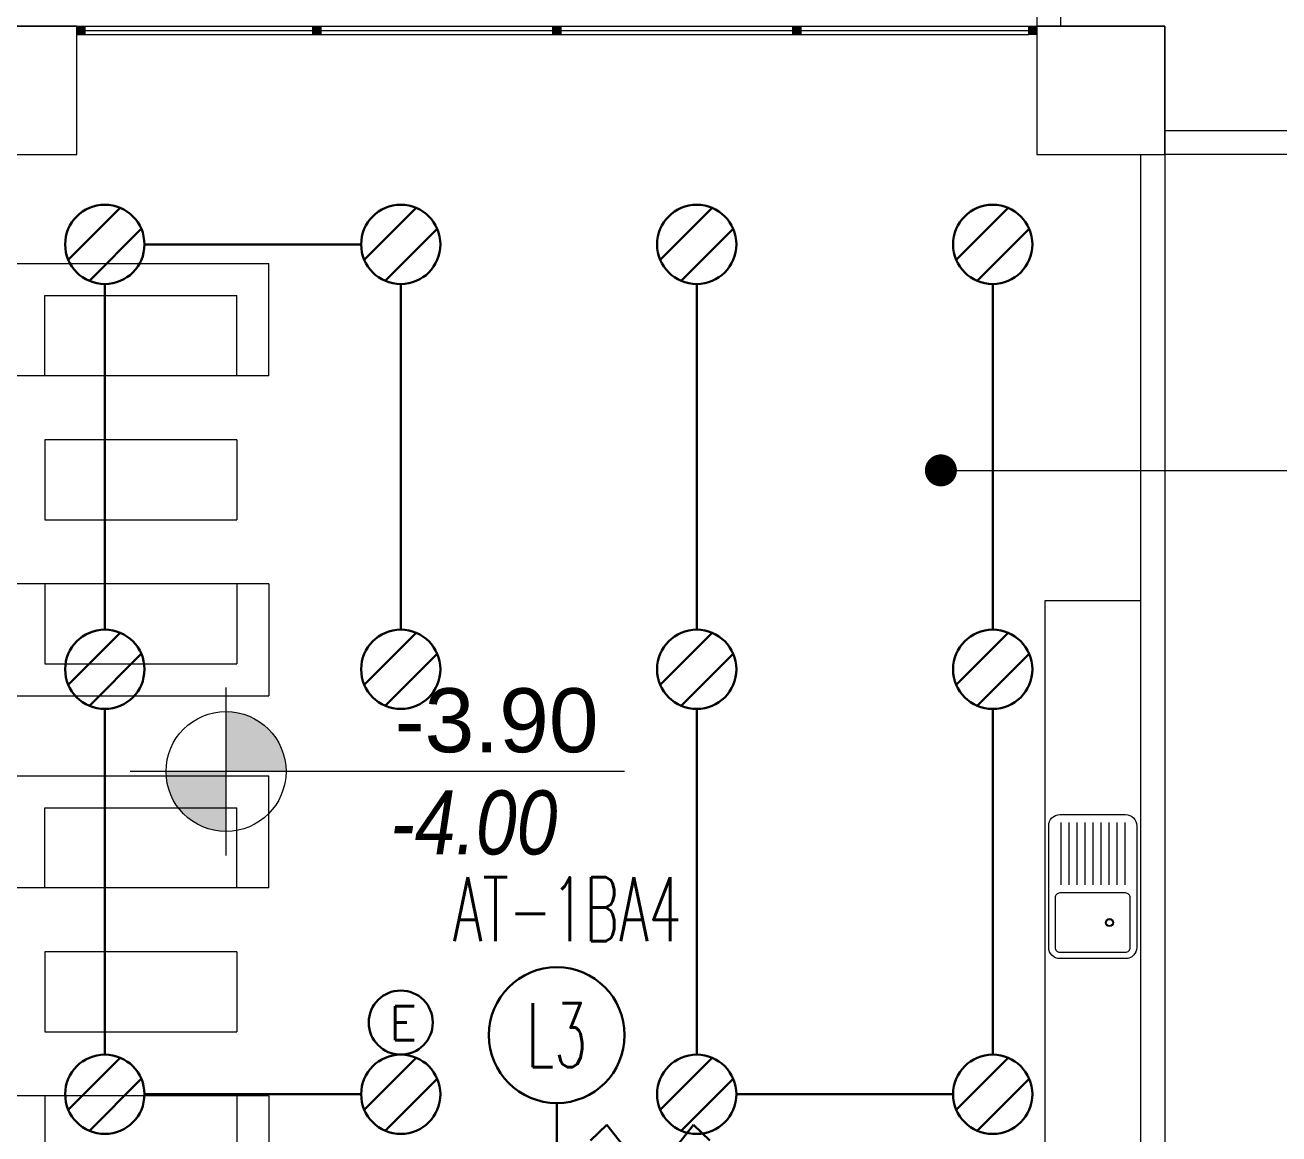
# Model space of a CAD drawing. Header units: metres. Extents: x -13316 to 152404, y -3899 to 30226.
# Drawn here: x 90428 to 91211, y 3708 to 4401 of the extents above; entities that cross this region are included whole.
import ezdxf
from ezdxf.enums import TextEntityAlignment as Align

# ---------------------------------------------------------------- set-up
doc = ezdxf.new("R2010")
doc.units = ezdxf.units.M
doc.header["$LTSCALE"] = 100
doc.header["$MEASUREMENT"] = 0
doc.header["$PDMODE"] = 1
doc.layers.get('0').update_dxf_attribs({"color": 9, "lineweight": 9})
for name, color, linetype, lineweight in [('00', 9, 'Continuous', 9), ('01', 9, 'Continuous', 9), ('05', 9, 'Continuous', 9), ('06D', 9, 'Continuous', 9), ('10', 9, 'Continuous', 9), ('15', 9, 'Continuous', 9), ('21', 9, 'Continuous', 9), ('21_mahal200', 9, 'Continuous', 9), ('E-2x18W GÖMME PL COMPACT FLUORESAN ARMATÜR', 7, 'Continuous', 30), ('E-ACİL AYDINLATMA KİTİ', 7, 'Continuous', 30), ('E-KABLO', 7, 'Continuous', 30), ('E-KOMÜTATÖR ANAHTAR', 7, 'Continuous', 30), ('E-LINYE', 7, 'Continuous', 30)]:
    doc.layers.add(name, color=color, linetype=linetype, lineweight=lineweight)
doc.styles.add('Arial', font='arial.ttf', dxfattribs={"height": 2.5})
doc.styles.add('E-YAZI', font='txttw.shx')
doc.styles.add('MuuM_TEXT-ITALIC', font='ARIALNI.TTF')
doc.styles.add('MuuM_TEXT-STANDART', font='ARIALN.TTF')
doc.dimstyles.new('MuuM_DIM200', dxfattribs={"dimscale": 20, "dimtxt": 2, "dimasz": 1, "dimexe": 1, "dimexo": 1, "dimgap": 1, "dimtad": 1, "dimdec": 1, "dimrnd": 0.5, "dimdsep": 46, "dimtxsty": 'MuuM_TEXT-STANDART', "dimblk": 'ARCHTICK', "dimcen": 0, "dimdle": 0.15, "dimclrd": 256, "dimclre": 256, "dimclrt": 256, "dimadec": 0, "dimazin": 0, "dimtfac": 5, "dimtdec": 1, "dimtix": 1, "dimtmove": 2, "dimatfit": 3, "dimldrblk": 'DOT', "dimfxl": 3, "dimfxlon": 1, "dimtolj": 1, "dimlwd": -1, "dimlwe": -1, "dimarcsym": 0})

# ---------------------------------------------------------------- blocks, each defined once
blk = doc.blocks.new('100_2x18W GÖMME PL COMPACT FLUORESAN ARMATÜR')
at = {"layer": 'E-2x18W GÖMME PL COMPACT FLUORESAN ARMATÜR', "color": 7}
for p, q in [((-1.426, -0.605), (0.605, 1.426)), ((-0.605, -1.426), (1.426, 0.605))]:
    blk.add_line(p, q, dxfattribs=at)
at = {"layer": 'E-2x18W GÖMME PL COMPACT FLUORESAN ARMATÜR', "color": 4}
blk.add_circle((0, 0), 1.549, dxfattribs=at)
blk = doc.blocks.new('100_KOMÜTATÖR ANAHTAR')
at = {"layer": 'E-KOMÜTATÖR ANAHTAR', "color": 4}
for p, q in [((-1.695, 5.222), (-2.326, 4.622)), ((-0.372, 3.563), (-1.695, 5.222)), ((0.372, 3.563), (1.695, 5.222)), ((1.695, 5.222), (2.326, 4.622)), ((0, 2.053), (0, 0))]:
    blk.add_line(p, q, dxfattribs=at)
blk.add_circle((0, 2.863), 0.81, dxfattribs=at)
blk = doc.blocks.new('100_ACİL AYDINLATMA KİTİ')
at = {"layer": 'E-ACİL AYDINLATMA KİTİ', "color": 3}
blk.add_circle((0, 0), 1.251, dxfattribs=at)
at = {"layer": 'E-ACİL AYDINLATMA KİTİ', "color": 3, "style": 'E-YAZI'}
blk.add_text('E', height=1.34, dxfattribs=at).set_placement((-0.448, -0.694))
blk = doc.blocks.new('p-kolon_80x80')
blk.add_lwpolyline([(-40, -40), (40, -40), (40, 40), (-40, 40)], close=True)
blk = doc.blocks.new('1.Bod.Ara.Sitatik Elk')
at = {"layer": '01'}
for p in [(6100, -4590), (6780, -4590)]:
    blk.add_blockref('p-kolon_80x80', p, dxfattribs=at)
blk = doc.blocks.new('_ArchTick')
at = {"color": 0, "linetype": 'ByBlock', "const_width": 0.15}
blk.add_lwpolyline([(-0.5, -0.5), (0.5, 0.5)], dxfattribs=at)
blk = doc.blocks.new('_Dot')
at = {"color": 0, "linetype": 'ByBlock', "lineweight": -2}
blk.add_line((-0.5, 0), (-1, 0), dxfattribs=at)
at = {"color": 0, "linetype": 'ByBlock', "const_width": 0.5}
blk.add_lwpolyline([(-0.25, 0, 1), (0.25, 0, 1)], format="xyb", close=True, dxfattribs=at)
blk = doc.blocks.new('0_elevationtarget-p-bk')
h = blk.add_hatch(color=250)
h.paths.add_polyline_path([(1.875, 0, 0.414214), (0, 1.875), (0, 0)])
h.paths.add_polyline_path([(0, 0), (-1.875, 0, 0.414214), (0, -1.875)])
blk.add_line((0, -2.625), (0, 2.625))
blk.add_lwpolyline([(12.453, 0), (-3, 0)])
blk.add_circle((0, 0), 1.875)
at = {"style": 'Arial'}
blk.add_attdef('BITMISKOT', text='', height=2, dxfattribs=at).set_placement((4.5, 0), align=Align.BOTTOM_LEFT)
at = {"style": 'MuuM_TEXT-ITALIC'}
blk.add_attdef('FINISHINGFLOORLEVEL', text='', height=2, dxfattribs=at).set_placement((4.5, -0.592), align=Align.TOP_LEFT)
blk = doc.blocks.new('p-tef_porsche')
at = {"linetype": 'Continuous', "lineweight": 13}
for p, q in [((-160, -80), (-160, 80)), ((-90, 80), (-160, 80)), ((-90, 80), (-90, -80)), ((40, 80), (40, -80)), ((40, 80), (110, 80)), ((110, -80), (110, 80)), ((-140, -60), (-140, 60)), ((-90, 60), (-140, 60)), ((-50, -60), (-50, 60)), ((0, 60), (-50, 60)), ((0, 60), (0, -60)), ((40, 60), (90, 60)), ((90, -60), (90, 60)), ((-90, -60), (-140, -60)), ((0, -60), (-50, -60)), ((40, -60), (90, -60)), ((-90, -80), (-160, -80)), ((40, -80), (110, -80))]:
    blk.add_line(p, q, dxfattribs=at)
blk = doc.blocks.new('m-mu-evye01-p')
for points in [[(-45, 9.5), (-45, 50.5, -0.414214), (-38, 57.5), (38, 57.5, -0.414214), (45, 50.5), (45, 9.5, -0.414214), (38, 2.5), (-38, 2.5, -0.414214)], [(-4, 9.5), (-4, 50.5, 0.414214), (-7, 53.5), (-38, 53.5, 0.414214), (-41, 50.5), (-41, 9.5, 0.414214), (-38, 6.5), (-7, 6.5, 0.414214)]]:
    blk.add_lwpolyline(points, format="xyb", close=True)
for points in [[(40, 50), (1, 50)], [(40, 45), (1, 45)], [(40, 40), (1, 40)], [(40, 35), (1, 35)], [(40, 30), (1, 30)], [(40, 25), (1, 25)], [(40, 20), (1, 20)], [(40, 15), (1, 15)], [(40, 10), (1, 10)]]:
    blk.add_lwpolyline(points)
for radius in [2.5, 2]:
    blk.add_circle((-22.5, 19.5), radius)
blk.add_point((0, 0))
blk = doc.blocks.new('prf-10x10')
blk.add_lwpolyline([(-5, -5), (5, -5), (5, 5), (-5, 5)], close=True)
at = {"color": 255}
blk.add_solid([(-5, -5), (5, -5), (-5, 5), (5, 5)], dxfattribs=at)
at = {"layer": '10'}
blk.add_point((0, 0), dxfattribs=at)
blk = doc.blocks.new('1.Bod.Ara.Mimari Elk')
at = {"layer": '00'}
blk.add_lwpolyline([(7375, -4325), (6755, -4325), (6755, -3830), (6740, -3830), (6740, -4550), (6755, -4550), (6755, -4340), (6845, -4340), (6845, -4340), (7375, -4340), (7375, -4340)], dxfattribs=at)
for points in [[(7440, -4630), (6820, -4630), (6820, -4615), (7440, -4615)], [(6820, -5350), (6805, -5350), (6805, -4630), (6820, -4630)]]:
    blk.add_lwpolyline(points, close=True, dxfattribs=at)
at = {"layer": '05', "linetype": 'Continuous'}
blk.add_lwpolyline([(6805, -4908.89), (6745, -4908.89), (6745, -5350), (6805, -5350)], close=True, dxfattribs=at)
at = {"layer": '06D'}
blk.add_lwpolyline([(6820, -5350), (6060, -5350), (6060, -4550), (6820, -4550)], close=True, dxfattribs=at)
for points in [[(6140, -4550), (6735, -4550)], [(6140, -4555), (6735, -4555)]]:
    blk.add_lwpolyline(points, dxfattribs=at)
at = {"layer": '15'}
blk.add_lwpolyline([(6140, -4552.5), (6735, -4552.5)], dxfattribs=at)
at = {"layer": '05', "lineweight": 15, "xscale": -1, "rotation": 270}
for p in [(6180, -4808.27), (6180, -5128.27)]:
    blk.add_blockref('p-tef_porsche', p, dxfattribs=at)
at = {"layer": '05', "linetype": 'Continuous', "rotation": 90.00000000000001}
blk.add_blockref('m-mu-evye01-p', (6805, -5087.5), dxfattribs=at)
at = {"layer": '10', "xscale": -0.5, "yscale": 0.5, "rotation": 90}
for p in [(6142.5, -4552.5), (6290, -4552.5), (6440, -4552.5), (6590, -4552.5), (6737.5, -4552.5)]:
    blk.add_blockref('prf-10x10', p, dxfattribs=at)
at = {"layer": '21', "xscale": 20, "yscale": 20, "zscale": 20}
blk.add_blockref('0_elevationtarget-p-bk', (6233.26, -5015.58), dxfattribs=at).add_auto_attribs({'BITMISKOT': ' -3.90', 'FINISHINGFLOORLEVEL': ' -4.00'})
at = {"layer": '21_mahal200'}
blk.add_leader([(6680.12, -4827.45), (6937.53, -4827.45)], dimstyle='MuuM_DIM200', override={"dimasz": 1, "dimfxl": 10}, dxfattribs=at)

msp = doc.modelspace()

# ---------------------------------------------------------------- linework, layer by layer
at = {"layer": 'E-KABLO', "color": 6}
for p, q in [((90502.28, 4263.75), (90637.72, 4263.75)), ((90477.5, 4023.03), (90477.5, 4238.97)), ((90662.5, 4238.97), (90662.5, 4023.03)), ((90847.5, 4023.03), (90847.5, 4238.97)), ((91032.5, 4023.03), (91032.5, 4238.97)), ((90477.5, 3757.53), (90477.5, 3973.47)), ((90847.5, 3757.53), (90847.5, 3973.47)), ((91032.5, 3757.53), (91032.5, 3973.47)), ((90637.72, 3732.75), (90502.28, 3732.75)), ((90872.28, 3732.75), (91007.72, 3732.75))]:
    msp.add_line(p, q, dxfattribs=at)
at = {"layer": 'E-LINYE', "color": 7, "linetype": 'Continuous'}
msp.add_line((90760, 3630), (90760, 3727.25), dxfattribs=at)
msp.add_circle((90760, 3769.69), 42.44, dxfattribs=at)

# ---------------------------------------------------------------- block references
for name in ['1.Bod.Ara.Mimari Elk', '1.Bod.Ara.Sitatik Elk']:
    msp.add_blockref(name, (84320, 8950))
at = {"layer": 'E-2x18W GÖMME PL COMPACT FLUORESAN ARMATÜR', "xscale": 16, "yscale": 16, "zscale": 16}
for p in [(90477.5, 4263.75), (90662.5, 4263.75), (90847.5, 4263.75), (91032.5, 4263.75), (90477.5, 3998.25), (90662.5, 3998.25), (90847.5, 3998.25), (91032.5, 3998.25), (90477.5, 3732.75), (90662.5, 3732.75), (90847.5, 3732.75), (91032.5, 3732.75)]:
    msp.add_blockref('100_2x18W GÖMME PL COMPACT FLUORESAN ARMATÜR', p, dxfattribs=at)
at = {"layer": 'E-ACİL AYDINLATMA KİTİ', "xscale": 16, "yscale": 16, "zscale": 16}
msp.add_blockref('100_ACİL AYDINLATMA KİTİ', (90662.5, 3777.55), dxfattribs=at)
at = {"layer": 'E-KOMÜTATÖR ANAHTAR', "xscale": 16, "yscale": 16, "zscale": 16}
msp.add_blockref('100_KOMÜTATÖR ANAHTAR', (90818.38, 3630), dxfattribs=at)

# ---------------------------------------------------------------- texts
at = {"layer": 'E-LINYE', "color": 3, "linetype": 'Continuous', "style": 'E-YAZI', "width": 0.6}
for s, p in [('AT-1BA4', (90766.55, 3848.38)), ('L3', (90760, 3769.69))]:
    msp.add_text(s, height=40, dxfattribs=at).set_placement(p, align=Align.MIDDLE_CENTER)

doc.saveas('drawing.dxf')
